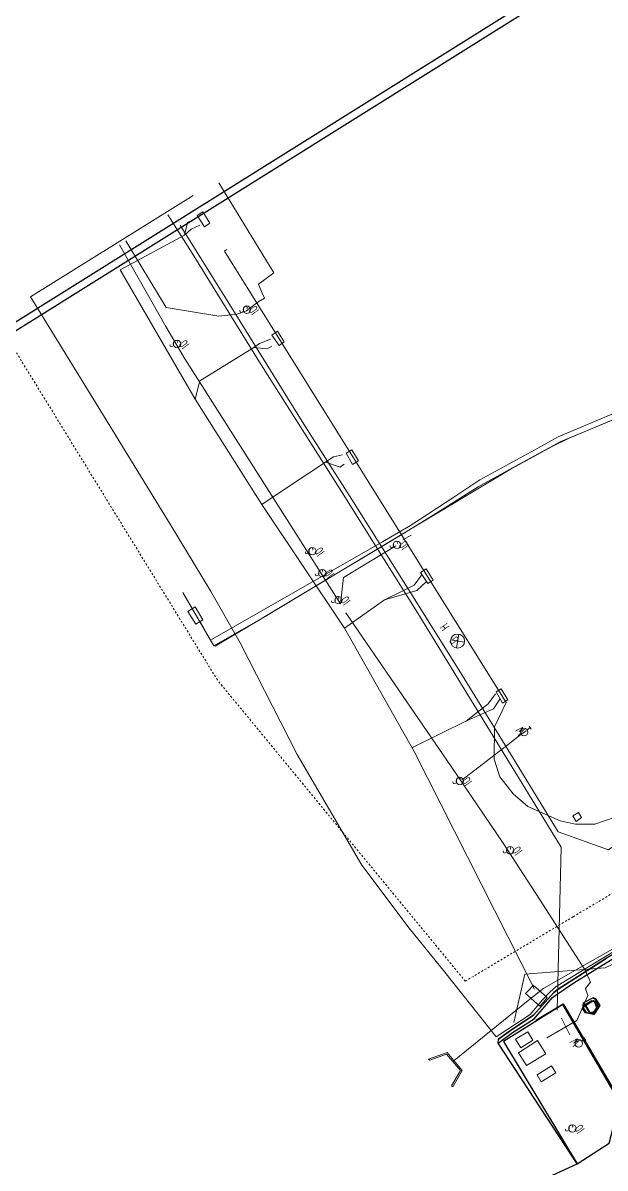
# Model space of a CAD drawing. Header units: metres. Extents: x 3 to 509016, y 4 to 6969473.
# Drawn here: x 507694 to 507725.1, y 6967223.1 to 6967284.2 of the extents above; entities that cross this region are included whole.
import ezdxf

# ---------------------------------------------------------------- set-up
doc = ezdxf.new("R2010")
doc.units = ezdxf.units.M
doc.linetypes.add('AEC_Double Dash', pattern=[0.039, 0.015, -0.004, 0.006, -0.004, 0.006, -0.004])
for name, color, linetype, lineweight in [('A-FLOR', 252, 'Continuous', 5), ('C-PROP-LINE', 252, 'AEC_Double Dash', 5), ('C_FEAT', 252, 'EXISTING_COMMUNICATIONS', 0), ('C_MANHOLE_PIT', 252, 'EXISTING_COMMUNICATIONS', 0), ('C_UG_LINES', 252, 'EXISTING_COMMUNICATIONS', 0), ('D_UG_PIPES', 252, 'EXIST_SWD', 0), ('DR_GRATE', 252, 'EXIST_SWD', 0), ('DR_HW_TOP', 252, 'Continuous', 0), ('E_UG_LINES', 252, 'EXISTING_ELECTRICITY_UG', 0), ('S_FEAT', 252, 'Continuous', 0), ('S_MANHOLE', 252, 'Continuous', 0), ('S_RM_UG_PIPES', 252, 'EXIST_RISINGMAIN', 0), ('S_UG_PIPES', 252, 'EXIST_SEWER', 0), ('W_AG_PIPES', 252, 'EXISTING_WATER', 0), ('W_AG_PIPES_N', 252, 'EXISTING_WATER', 0), ('W_FEAT', 252, 'EXISTING_WATER', 0)]:
    doc.layers.add(name, color=color, linetype=linetype, lineweight=lineweight)
for name, color, linetype in [('mga2020bdy', 252, 'Continuous'), ('mga2020ROAD_KERB_BACK', 252, 'Continuous'), ('mga2020ROAD_KERB_LIP', 252, 'Continuous'), ('mga2020S_MANHOLE', 252, 'Continuous'), ('mga2020STR_SURFACES', 252, 'Continuous'), ('mga2020TOPO_GEN', 252, 'Continuous'), ('XREF', 7, 'Continuous')]:
    doc.layers.add(name, color=color, linetype=linetype)
doc.layers.add('VPORTS', color=11, linetype='Continuous', plot=False)
doc.layers.add('VPORTS_FRAMES', color=11, linetype='Continuous', plot=False)
doc.styles.get("Standard").update_dxf_attribs({"font": 'ARIALN.TTF'})
doc.styles.add('Style-INTL_ISO_EQUAL', font='ISOCP.shx')
doc.linetypes.add('EXIST_RISINGMAIN', pattern='A,5,-2.5,5,-2,["RM",Standard,S=2.5,R=0,X=0,Y=-1.25],-5,5,-2.5,5,-2.5', length=34.5)
doc.linetypes.add('EXIST_SEWER', pattern='A,5,-2.5,5,-2,["S",Standard,S=2.5,R=0,X=0,Y=-1.25],-3.5,5,-2.5,5,-2.5', length=33)
doc.linetypes.add('EXIST_SWD', pattern='A,5,-2.5,5,-2,["SWD",Standard,S=2.5,R=0,X=0,Y=-1.25],-8,5,-2.5,5,-2.5', length=37.5)
doc.linetypes.add('EXISTING_COMMUNICATIONS', pattern='A,2,-2,2,-2,2,-2,["COMS",Standard,S=2.5,R=0,X=0,Y=-1.25],-9.75,2,-2,2,-2', length=29.75)
doc.linetypes.add('EXISTING_ELECTRICITY_UG', pattern='A,2,-2,2,-2,2,-2,["E-UG",Standard,S=2.5,R=0,X=0,Y=-1.25],-9.15,2,-2,2,-2', length=29.15)
doc.linetypes.add('EXISTING_WATER', pattern='A,2,-2,2,-2,2,-2,["W",Standard,S=2.5,R=0,X=0,Y=-1.25],-4.4,2,-2,2,-2', length=24.4)

# ---------------------------------------------------------------- blocks, each defined once
blk = doc.blocks.new('XD_HATCH')
at = {"layer": 'VPORTS_FRAMES'}
blk.add_lwpolyline([(507821.282, 6966964.794), (507649.023, 6967240.319), (507863.311, 6967374.293), (508035.571, 6967098.768)], close=True, dxfattribs=at)
blk = doc.blocks.new('25027_BNP_Skygate Play-Sheet - 000101 - SITE PLAN')
at = {"layer": 'A-FLOR'}
for p, q in [((-2219861, 4067648), (-2215670, 4068007)), ((-2215670, 4068007), (-2208830, 4067804)), ((-2208830, 4067804), (-2202173, 4067230)), ((-2227240, 4066779), (-2222869, 4067263)), ((-2222869, 4067263), (-2219861, 4067648)), ((-2202173, 4067230), (-2198991, 4067100)), ((-2227191, 4064608), (-2227240, 4066779)), ((-2198991, 4067100), (-2194927, 4067036)), ((-2194927, 4067036), (-2188015, 4066992)), ((-2188015, 4066992), (-2180597, 4066939)), ((-2180597, 4066939), (-2180597, 4056708)), ((-2226880, 4063627), (-2227191, 4064608)), ((-2226737, 4063076), (-2226880, 4063627)), ((-2226673, 4062632), (-2226737, 4063076)), ((-2226726, 4056701), (-2226673, 4062632)), ((-2215581, 4059249), (-2216721, 4059130)), ((-2214622, 4059025), (-2215581, 4059249)), ((-2217718, 4058839), (-2219283, 4057772)), ((-2216721, 4059130), (-2217718, 4058839)), ((-2213178, 4058083), (-2214622, 4059025)), ((-2212402, 4056866), (-2213178, 4058083)), ((-2219283, 4057772), (-2219863, 4057161)), ((-2219863, 4057161), (-2220414, 4056295)), ((-2184005, 4056866), (-2212402, 4056866)), ((-2184005, 4056708), (-2184005, 4056866)), ((-2220414, 4056295), (-2220776, 4054690))]:
    blk.add_line(p, q, dxfattribs=at)
at = {"layer": 'C-PROP-LINE'}
for p, q in [((-2223851, 4066597), (-2203218, 4069307)), ((-2203218, 4069307), (-2174311, 4069091)), ((-2223851, 4066597), (-2223988, 4059891)), ((-2223988, 4059891), (-2225151, 4003276))]:
    blk.add_line(p, q, dxfattribs=at)
blk = doc.blocks.new('XE_ARCH')
at = {"xscale": 0.001, "yscale": 0.001, "zscale": 0.001, "rotation": 121.996}
blk.add_blockref('25027_BNP_Skygate Play-Sheet - 000101 - SITE PLAN', (509988.126, 6971273.77), dxfattribs=at)
blk = doc.blocks.new('XE_LOT BOUNDARY')
at = {"layer": 'C-PROP-LINE'}
for p, q in [((507704.404, 6967249.09), (507689.271, 6967273.72)), ((507723.395, 6967236.465), (507772.025, 6967265.477)), ((507717.635, 6967233.029), (507704.404, 6967249.09)), ((507717.635, 6967233.029), (507723.395, 6967236.465))]:
    blk.add_line(p, q, dxfattribs=at)
blk = doc.blocks.new('SE-IO')
at = {"layer": 'S_FEAT'}
blk.add_circle((0, 0), 0.2, dxfattribs=at)
at = {"layer": 'S_FEAT', "style": 'Style-INTL_ISO_EQUAL', "width": 0.65}
for s, p in [('S', (0.111, -0.057)), ('IO', (0.283, -0.62))]:
    blk.add_text(s, height=0.5, rotation=62.9, dxfattribs=at).set_placement(p)
blk = doc.blocks.new('W-GH_1')
at = {"layer": 'W_FEAT'}
for p, q in [((-0.357, -0.115), (0.357, 0.115)), ((0.115, -0.357), (-0.115, 0.357))]:
    blk.add_line(p, q, dxfattribs=at)
blk.add_circle((0, 0), 0.375, dxfattribs=at)
at = {"layer": 'W_FEAT', "style": 'Style-INTL_ISO_EQUAL', "width": 0.65}
blk.add_text('G   H', height=0.5, rotation=62.9, dxfattribs=at).set_placement((0.111, -0.057))
blk = doc.blocks.new('W-TAP')
at = {"layer": 'W_FEAT'}
for p, q in [((0.178, -0.091), (0.356, -0.182)), ((0.402, -0.093), (0.311, -0.271))]:
    blk.add_line(p, q, dxfattribs=at)
blk.add_circle((0, 0), 0.2, dxfattribs=at)
at = {"layer": 'W_FEAT', "style": 'Style-INTL_ISO_EQUAL', "width": 0.65}
blk.add_text('W', height=0.5, rotation=62.9, dxfattribs=at).set_placement((0.111, -0.057))
blk = doc.blocks.new('XE_SURVEY')
at = {"layer": 'C_FEAT', "flags": 128}
blk.add_lwpolyline([(507703.465, 6967252.236), (507704.211, 6967250.918), (507704.289, 6967250.902), (507707.212, 6967252.651), (507711.503, 6967255.217), (507711.932, 6967255.474), (507714.077, 6967256.757), (507715.78, 6967257.806), (507716.204, 6967258.07), (507717.902, 6967259.128), (507718.326, 6967259.393), (507720.514, 6967260.602), (507722.735, 6967261.815), (507727.321, 6967263.728), (507729.675, 6967264.57), (507732.029, 6967265.412), (507732.509, 6967265.554), (507734.917, 6967266.226), (507737.806, 6967267.031), (507739.763, 6967267.446), (507742.208, 6967267.967), (507742.697, 6967268.073), (507744.651, 6967268.499), (507745.139, 6967268.606), (507750.024, 6967269.671), (507752.955, 6967270.314), (507756.285, 6967271.045), (507762.841, 6967273.497), (507767.04, 6967275.066), (507771.667, 6967278.175), (507772.033, 6967278.421)], dxfattribs=at)
at = {"layer": 'C_MANHOLE_PIT', "flags": 128}
for points in [[(507703.22, 6967253.005), (507702.816, 6967252.751), (507703.254, 6967252.068), (507703.63, 6967252.303), (507703.22, 6967253.005)], [(507722.473, 6967228.141), (507722.239, 6967228.505), (507721.47, 6967228.031), (507721.692, 6967227.654), (507722.473, 6967228.141)]]:
    blk.add_lwpolyline(points, dxfattribs=at)
at = {"layer": 'C_UG_LINES', "flags": 128}
blk.add_lwpolyline([(507702.557, 6967253.758), (507704.211, 6967250.918), (507706.783, 6967252.394), (507713.648, 6967256.5), (507720.074, 6967260.363), (507722.27, 6967261.558), (507723.171, 6967261.991), (507727.24, 6967263.699), (507729.675, 6967264.57), (507732.029, 6967265.412), (507732.509, 6967265.554), (507734.435, 6967266.091), (507734.917, 6967266.226), (507736.843, 6967266.763), (507737.806, 6967267.031), (507739.763, 6967267.446), (507742.697, 6967268.073), (507744.651, 6967268.499), (507747.093, 6967269.032), (507751.978, 6967270.1), (507754.908, 6967270.743), (507756.285, 6967271.045), (507767.04, 6967275.066), (507772.033, 6967278.421)], dxfattribs=at)
at = {"layer": 'D_UG_PIPES', "flags": 128}
for points in [[(507716.945, 6967228.716), (507720.995, 6967231.995), (507721.818, 6967232.661), (507728.342, 6967236.36), (507737.461, 6967241.566), (507738.86, 6967242.377), (507740.13, 6967243.174), (507740.978, 6967243.706), (507743.951, 6967245.551), (507752.042, 6967250.531), (507755.874, 6967252.889), (507757.149, 6967253.679), (507759.168, 6967254.942), (507759.638, 6967255.603), (507762.337, 6967262.6), (507763.94, 6967266.805), (507765.535, 6967271.013), (507768.136, 6967277.898)], [(507703.077, 6967273.629), (507702.81, 6967273.506), (507702.644, 6967272.82)], [(507703.466, 6967273.363), (507702.996, 6967273.154), (507702.644, 6967272.82), (507699.214, 6967270.983), (507703.207, 6967264.081), (507706.768, 6967258.453), (507711.187, 6967251.856), (507714.9, 6967245.276), (507721.325, 6967232.597)], [(507703.207, 6967264.081), (507703.461, 6967265.048), (507706.347, 6967266.828), (507706.644, 6967267.048), (507707.234, 6967267.27)], [(507707.31, 6967266.903), (507707.057, 6967266.767), (507706.347, 6967266.828)], [(507711.077, 6967261.099), (507710.601, 6967260.994), (507708.027, 6967259.298), (507706.768, 6967258.453)], [(507711.174, 6967260.615), (507710.962, 6967260.45), (507710.172, 6967260.713)], [(507711.187, 6967251.856), (507713.328, 6967253.373), (507714.222, 6967253.821), (507714.904, 6967254.162), (507715.293, 6967254.691)], [(507715.553, 6967254.335), (507715.051, 6967253.863), (507713.328, 6967253.373)], [(507719.255, 6967248.357), (507718.86, 6967247.829), (507717.701, 6967246.91), (507714.813, 6967245.486)], [(507719.485, 6967248.066), (507719.136, 6967247.549), (507717.701, 6967246.91)]]:
    blk.add_lwpolyline(points, dxfattribs=at)
at = {"layer": 'DR_GRATE', "flags": 128}
for points in [[(507703.999, 6967273.463), (507703.708, 6967273.279), (507703.328, 6967273.879), (507703.618, 6967274.073), (507703.999, 6967273.463)], [(507707.604, 6967267.705), (507707.315, 6967267.5), (507707.698, 6967266.934), (507707.965, 6967267.129), (507707.604, 6967267.705)], [(507711.94, 6967260.779), (507711.609, 6967260.587), (507711.266, 6967261.194), (507711.571, 6967261.368), (507711.94, 6967260.779)], [(507715.915, 6967254.428), (507715.64, 6967254.235), (507715.236, 6967254.823), (507715.543, 6967255.022), (507715.915, 6967254.428)], [(507719.549, 6967248.619), (507719.278, 6967248.461), (507719.626, 6967247.859), (507719.908, 6967248.046), (507719.549, 6967248.619)], [(507723.674, 6967242.028), (507723.381, 6967241.841), (507723.546, 6967241.55), (507723.843, 6967241.758), (507723.674, 6967242.028)], [(507720.852, 6967232.368), (507721.072, 6967232.593), (507721.252, 6967232.809), (507722.011, 6967232.149), (507721.814, 6967231.914), (507721.612, 6967231.698), (507720.852, 6967232.368)]]:
    blk.add_lwpolyline(points, dxfattribs=at)
at = {"layer": 'DR_HW_TOP', "flags": 128}
blk.add_lwpolyline([(507716.9, 6967227.436), (507717.374, 6967228.269), (507716.635, 6967229.129), (507715.732, 6967228.81), (507715.673, 6967228.867), (507716.662, 6967229.214), (507717.465, 6967228.27), (507716.964, 6967227.392), (507716.9, 6967227.436)], dxfattribs=at)
at = {"layer": 'E_UG_LINES', "flags": 128}
blk.add_lwpolyline([(507704.095, 6967251.256), (507713.212, 6967256.464), (507714.706, 6967257.336), (507717.022, 6967258.855), (507718.417, 6967259.77), (507721.338, 6967261.373), (507722.599, 6967262.065), (507725.876, 6967263.461), (507727.141, 6967263.999), (507731.026, 6967265.385), (507732.047, 6967265.749), (507736.294, 6967266.958), (507737.745, 6967267.371), (507740.681, 6967267.948), (507741.662, 6967268.14), (507746.06, 6967269.094), (507750.945, 6967270.157), (507753.881, 6967270.776), (507755.838, 6967271.189), (507758.528, 6967272.154), (507765.068, 6967274.649), (507766.716, 6967275.277), (507767.799, 6967275.915), (507768.451, 6967276.271)], dxfattribs=at)
at = {"layer": 'mga2020bdy'}
blk.add_polyline3d([(507719.655, 6967221.477, 3.001), (507723.614, 6967223.282, 4.711), (507719.388, 6967229.717, 4.479), (507719.413, 6967229.941, 4.329), (507720.049, 6967230.404, 4.321), (507721.279, 6967231.211, 4.304), (507722.359, 6967232.424, 4.343), (507722.591, 6967232.607, 4.347), (507725.12, 6967234.215, 4.399)], dxfattribs=at)
at = {"layer": 'mga2020ROAD_KERB_BACK'}
blk.add_polyline3d([(507719.388, 6967229.717, 4.479), (507720.162, 6967230.293, 4.47), (507721.307, 6967231.024, 4.452), (507722.293, 6967232.153, 4.484), (507722.423, 6967232.266, 4.487), (507723.481, 6967232.982, 4.511), (507727.749, 6967235.612, 4.602), (507733.11, 6967238.914, 4.619), (507736.242, 6967240.852, 4.607), (507737.203, 6967241.334, 4.567), (507737.268, 6967241.351, 4.565), (507738.216, 6967241.429, 4.536)], dxfattribs=at)
at = {"layer": 'mga2020ROAD_KERB_LIP'}
blk.add_polyline3d([(507738.049, 6967241.7, 4.343), (507737.821, 6967241.624, 4.362), (507736.984, 6967241.434, 4.433), (507736.683, 6967241.307, 4.439), (507736.099, 6967240.948, 4.453), (507733.025, 6967239.048, 4.469), (507729.394, 6967236.807, 4.457), (507727.663, 6967235.739, 4.451), (507725.12, 6967234.215, 4.399), (507723.376, 6967233.101, 4.362), (507722.591, 6967232.607, 4.347), (507722.359, 6967232.424, 4.343), (507721.279, 6967231.211, 4.304), (507720.049, 6967230.404, 4.321), (507719.413, 6967229.941, 4.329)], dxfattribs=at)
at = {"layer": 'mga2020S_MANHOLE'}
for points in [[(507724.535, 6967231.264, 4.553), (507724.833, 6967231.723, 4.557), (507724.609, 6967232.079, 4.559), (507724.468, 6967232.131, 4.558), (507723.979, 6967231.886, 4.556), (507723.951, 6967231.563, 4.555), (507724.086, 6967231.35, 4.554), (507724.535, 6967231.264, 4.553)], [(507724.065, 6967231.745, 4.554), (507724.47, 6967231.989, 4.557), (507724.642, 6967231.883, 4.558), (507724.71, 6967231.582, 4.556), (507724.471, 6967231.344, 4.554), (507724.301, 6967231.346, 4.554), (507724.065, 6967231.745, 4.554)]]:
    blk.add_polyline3d(points, dxfattribs=at)
at = {"layer": 'mga2020STR_SURFACES'}
blk.add_polyline3d([(507723.614, 6967223.282, 4.711), (507725.313, 6967224.393, 4.706), (507725.891, 6967226.577, 4.677), (507722.835, 6967231.781, 4.646), (507719.665, 6967229.813, 4.682), (507723.614, 6967223.282, 4.711)], dxfattribs=at)
at = {"layer": 'mga2020TOPO_GEN'}
blk.add_polyline3d([(507721.406, 6967230.947, 4.385), (507722.85, 6967231.821, 4.46), (507725.943, 6967226.582, 4.535), (507728.764, 6967229.308, 4.379), (507732.401, 6967233.9, 4.448), (507736.333, 6967237.928, 4.519), (507738.479, 6967240.183, 4.523), (507742.88, 6967243.415, 4.551), (507748.154, 6967246.697, 4.578), (507754.632, 6967250.676, 4.595), (507759.792, 6967253.86, 4.572), (507763.226, 6967256.057, 4.617), (507767.284, 6967258.544, 4.683), (507767.311, 6967260.039, 4.659)], dxfattribs=at)
at = {"layer": 'S_MANHOLE', "flags": 128}
for points in [[(507724.005, 6967231.761), (507724.243, 6967231.353), (507724.503, 6967231.397), (507724.645, 6967231.602), (507724.517, 6967231.94), (507724.386, 6967231.997), (507724.005, 6967231.761)], [(507720.314, 6967229.938), (507720.6, 6967229.48), (507721.238, 6967229.875), (507720.972, 6967230.333), (507720.314, 6967229.938)], [(507721.482, 6967229.855), (507721.925, 6967229.152), (507720.901, 6967228.525), (507720.468, 6967229.204), (507721.482, 6967229.855)]]:
    blk.add_lwpolyline(points, dxfattribs=at)
at = {"layer": 'S_MANHOLE'}
for points in [[(507724.483, 6967231.258, 4.553), (507724.781, 6967231.717, 4.557), (507724.557, 6967232.073, 4.559), (507724.417, 6967232.126, 4.558), (507723.927, 6967231.881, 4.556), (507723.899, 6967231.557, 4.555), (507724.034, 6967231.344, 4.554), (507724.483, 6967231.258, 4.553)], [(507724.013, 6967231.739, 4.554), (507724.418, 6967231.984, 4.557), (507724.59, 6967231.877, 4.558), (507724.659, 6967231.576, 4.556), (507724.419, 6967231.338, 4.554), (507724.249, 6967231.34, 4.554), (507724.013, 6967231.739, 4.554)]]:
    blk.add_polyline3d(points, dxfattribs=at)
at = {"layer": 'S_RM_UG_PIPES'}
blk.add_lwpolyline([(507783.039, 6967266.904), (507782.203, 6967265.96), (507774.912, 6967262.433), (507770.442, 6967260.194), (507766.016, 6967257.868), (507761.895, 6967255.703), (507756.943, 6967252.598), (507752.253, 6967249.657), (507747.988, 6967247.118), (507745.41, 6967245.584), (507743.691, 6967244.561), (507741.135, 6967242.99), (507734.787, 6967238.996), (507730.555, 6967236.333), (507726.045, 6967234.185), (507725.096, 6967233.748), (507720.809, 6967233.41), (507720.216, 6967230.822)], dxfattribs=at)
at = {"layer": 'S_UG_PIPES', "flags": 128}
for points in [[(507699.515, 6967272.516), (507701.674, 6967268.962), (507704.478, 6967268.501), (507705.443, 6967268.614), (507705.959, 6967268.784), (507706.573, 6967269.262), (507706.907, 6967269.464), (507706.794, 6967269.729), (507706.587, 6967270.215), (507707.416, 6967270.81), (507704.479, 6967275.624)], [(507699.178, 6967272.305), (507701.646, 6967267.957), (507702.664, 6967266.236), (507703.199, 6967265.391), (507705.609, 6967261.591), (507710.972, 6967253.151), (507711.136, 6967254.562), (507713.923, 6967256.252)], [(507714.303, 6967256.572), (507714.738, 6967256.83)], [(507711.265, 6967252.679), (507716.882, 6967244.472), (507719.697, 6967240.34), (507721.6, 6967237.403), (507724.033, 6967233.617), (507724.311, 6967232.973), (507724.056, 6967232.64), (507724.183, 6967232.262), (507723.581, 6967230.937), (507721.982, 6967230.008)], [(507717.442, 6967243.753), (507719.915, 6967245.656), (507720.603, 6967246.186), (507720.887, 6967246.377)]]:
    blk.add_lwpolyline(points, dxfattribs=at)
at = {"layer": 'W_AG_PIPES', "ltscale": 0.5, "flags": 128}
blk.add_lwpolyline([(507723.218, 6967230.169), (507722.766, 6967231.054)], dxfattribs=at)
at = {"layer": 'W_AG_PIPES_N', "flags": 128}
for points in [[(507702.417, 6967273.363), (507705.06, 6967269.119), (507709.023, 6967262.752), (507711.693, 6967258.524), (507714.635, 6967253.877), (507717.294, 6967249.643), (507719.906, 6967245.38), (507722.592, 6967240.996), (507725.285, 6967240.035), (507726.914, 6967241.194), (507727.333, 6967241.468), (507729.424, 6967242.837), (507731.098, 6967243.933), (507731.934, 6967244.48), (507733.607, 6967245.576), (507735.79, 6967246.793), (507740.16, 6967249.222), (507744.466, 6967251.763), (507746.988, 6967253.387), (507753.276, 6967257.474), (507757.462, 6967260.209), (507758.296, 6967260.761), (507758.803, 6967261.065), (507760.119, 6967261.565), (507760.321, 6967262.018), (507763.059, 6967268.461), (507765.014, 6967273.062), (507765.032, 6967273.968), (507763.14, 6967277.603), (507762.927, 6967277.944), (507761.602, 6967280.064), (507756.031, 6967288.965), (507751.747, 6967295.721), (507749.336, 6967299.521), (507747.747, 6967302.065)], [(507701.747, 6967273.914), (507703.056, 6967271.859), (507706.744, 6967265.909), (507711.021, 6967259.148), (507715.009, 6967252.797), (507722.753, 6967240.18), (507722.538, 6967231.486)]]:
    blk.add_lwpolyline(points, dxfattribs=at)
at = {"layer": 'S_FEAT', "rotation": 62.89999999999502}
for p in [(507705.972, 6967268.85), (507702.245, 6967267.023), (507713.986, 6967256.306), (507709.475, 6967255.968), (507709.999, 6967254.793), (507710.864, 6967253.356), (507717.343, 6967243.707), (507720.03, 6967240.009), (507723.353, 6967225.168)]:
    blk.add_blockref('SE-IO', p, dxfattribs=at)
at = {"layer": 'W_FEAT'}
for name, p, rotation in [('W-GH_1', (507717.221, 6967251.173), 62.89999999999997), ('W-TAP', (507720.774, 6967246.32), 62.90000000000011), ('W-TAP', (507723.69, 6967229.707), 62.90000000000011)]:
    blk.add_blockref(name, p, dxfattribs=dict(at, rotation=rotation))
blk = doc.blocks.new('XD_DESIGN_1')
at = {"layer": 'VPORTS'}
blk.add_lwpolyline([(507821.282, 6966964.794), (507649.237, 6967239.976), (507863.049, 6967373.652), (508035.094, 6967098.47)], close=True, dxfattribs=at)
blk = doc.blocks.new('XD_DESIGN_2')
at = {"layer": 'VPORTS'}
blk.add_lwpolyline([(507821.282, 6966964.794), (507649.237, 6967239.976), (507863.049, 6967373.652), (508035.094, 6967098.47)], close=True, dxfattribs=at)

msp = doc.modelspace()

# ---------------------------------------------------------------- linework, layer by layer
at = {"layer": 'VPORTS_FRAMES'}
msp.add_lwpolyline([(507821.282, 6966964.794), (507649.023, 6967240.319), (507863.311, 6967374.293), (508035.571, 6967098.768)], close=True, dxfattribs=at)

# ---------------------------------------------------------------- block references
for name in ['XD_HATCH', 'XE_ARCH', 'XE_SURVEY']:
    msp.add_blockref(name, (0, 0))
at = {"layer": 'XREF'}
for name in ['XD_HATCH', 'XE_ARCH', 'XE_SURVEY', 'XE_LOT BOUNDARY']:
    msp.add_blockref(name, (0, 0), dxfattribs=at)

# ---------------------------------------------------------------- next in the draw order: block references
msp.add_blockref('XD_DESIGN_1', (0, 0))

# ---------------------------------------------------------------- next in the draw order: block references
msp.add_blockref('XD_DESIGN_2', (0, 0), dxfattribs=at)

doc.saveas('drawing.dxf')
